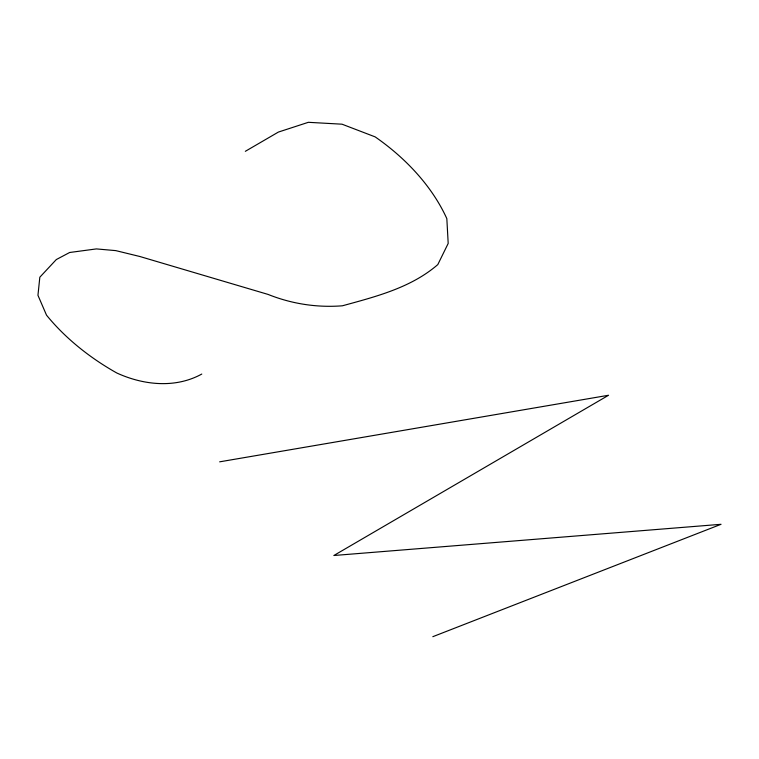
<?xml version="1.0" encoding="UTF-8"?>
<svg xmlns="http://www.w3.org/2000/svg" width="759" height="759" viewBox="0 0 759 759"><rect width="100%" height="100%" fill="white"/><g stroke="black" fill="none" stroke-linecap="round" stroke-linejoin="round"><path stroke-width="1.14" d="M245.328 151.316L278.382 132.075L308.353 122.313L342.024 124.191L375.145 136.876A190.746 131.696 23.3 0 1 446.833 218.639L448.189 243.43L437.81 264.578C411.017 287.784 375.828 296.617 342.423 305.792C317.006 307.803 291.693 303.875 268.031 294.407L139.865 256.504L115.776 250.622L96.402 248.914L69.657 252.491L56.318 259.55L39.829 277.206L37.95 295.308L46.508 315.137A180.528 114.495 24.7 0 0 116.801 372.992C143.442 385.183 175.357 388.627 201.78 374.054M432.82 636.687L721.05 524.298L333.846 555.503L608.557 395.259L219.664 461.833"/></g></svg>
